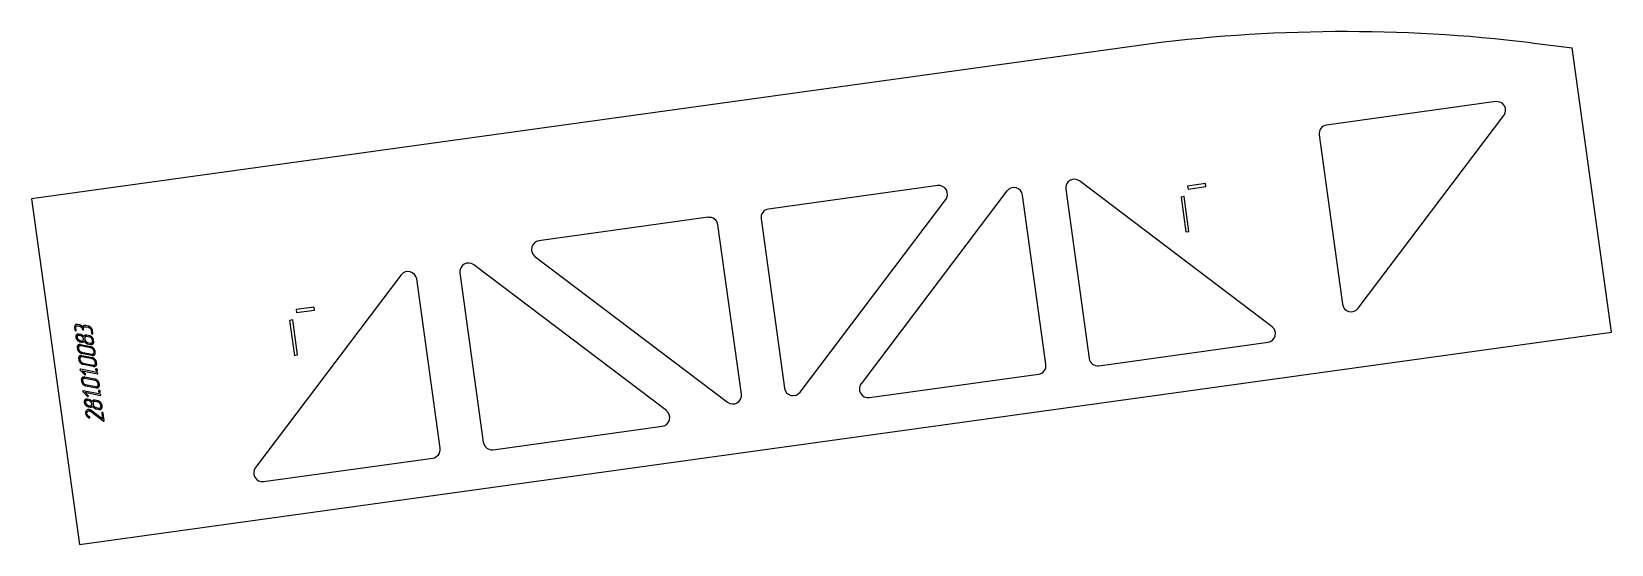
# Model space of a CAD drawing. Header units: millimetres. Extents: x -13 to 1799, y 32 to 620.
import ezdxf

# ---------------------------------------------------------------- set-up
doc = ezdxf.new("R2010")
doc.units = ezdxf.units.MM
doc.linetypes.add('K5LT_BASIC', pattern=[0])
doc.layers.add('Engraving', color=7, linetype='Continuous')

msp = doc.modelspace()

# ---------------------------------------------------------------- linework, layer by layer
at = {"color": 143, "linetype": 'K5LT_BASIC', "lineweight": 25, "true_color": 0x33acca}
for p, q in [((1256.9, 603.7), (-13.4, 427.9)), ((1706.5, 606.7), (1753.5, 600.8)), ((1798.6, 274.9), (1753.5, 600.8)), ((1665.9, 539.2), (1471.9, 512.3)), ((1508.1, 302.4), (1675.3, 523.2)), ((1463.4, 501), (1490.2, 307)), ((1025.9, 443), (831.9, 416.1)), ((1105.3, 436.8), (938.1, 215.9)), ((1172.7, 438.9), (1199.5, 244.9)), ((1409.5, 281.1), (1188.6, 448.3)), ((1333.1, 445.3), (1312.5, 442.4)), ((1312.5, 442.4), (1313, 438.9)), ((1313, 438.9), (1333.6, 441.8)), ((1333.6, 441.8), (1333.1, 445.3)), ((-13.4, 427.9), (41.4, 31.7)), ((868.1, 206.2), (1035.2, 427.1)), ((1150, 238.1), (1123.1, 432.1)), ((1308.4, 430.4), (1305, 429.9)), ((1305, 429.9), (1310.6, 389.8)), ((1314, 390.3), (1308.4, 430.4)), ((762.5, 406.6), (568.5, 379.7)), ((823.3, 404.9), (850.2, 210.9)), ((800.7, 204), (773.8, 398)), ((1310.6, 389.8), (1314, 390.3)), ((714.7, 185), (493.8, 352.1)), ((563.9, 361.8), (784.7, 194.7)), ((410.5, 340.6), (243.3, 119.7)), ((455.2, 141.9), (428.3, 335.9)), ((477.9, 342.8), (504.7, 148.8)), ((310.7, 303.7), (290.1, 300.9)), ((290.1, 300.9), (290.6, 297.4)), ((290.6, 297.4), (311.2, 300.3)), ((311.2, 300.3), (310.7, 303.7)), ((41.4, 31.7), (1798.6, 274.9)), ((286.1, 288.9), (282.6, 288.4)), ((282.6, 288.4), (288.2, 248.3)), ((291.7, 248.8), (286.1, 288.9)), ((1210.8, 236.4), (1404.8, 263.3)), ((288.2, 248.3), (291.7, 248.8)), ((947.5, 200), (1141.5, 226.8)), ((516, 140.2), (710, 167.1)), ((252.7, 103.8), (446.7, 130.6))]:
    msp.add_line(p, q, dxfattribs=at)
for centre, radius, start, end in [((1493.4, -1157.5), 1777, 83.1122, 97.6484), ((1667.3, 529.3), 10, 322.8803, 97.8803), ((1473.3, 502.4), 10, 97.8803, 187.8803), ((1027.2, 433.1), 10, 322.8803, 97.8803), ((1113.2, 430.7), 10, 7.8803, 142.8803), ((1182.6, 440.3), 10, 52.8803, 187.8803), ((763.9, 396.6), 10, 7.8803, 97.8803), ((833.2, 406.2), 10, 97.8803, 187.8803), ((569.9, 369.8), 10, 97.8803, 232.8803), ((418.4, 334.6), 10, 7.8803, 142.8803), ((487.8, 344.2), 10, 52.8803, 187.8803), ((1500.1, 308.4), 10, 187.8803, 322.8803), ((1403.4, 273.2), 10, 277.8803, 52.8803), ((1140.1, 236.7), 10, 277.8803, 7.8803), ((1209.4, 246.3), 10, 187.8803, 277.8803), ((790.8, 202.6), 10, 232.8803, 7.8803), ((860.1, 212.2), 10, 187.8803, 322.8803), ((946.1, 209.9), 10, 142.8803, 277.8803), ((708.6, 177), 10, 277.8803, 52.8803), ((514.6, 150.1), 10, 187.8803, 277.8803), ((445.3, 140.5), 10, 277.8803, 7.8803), ((251.3, 113.7), 10, 142.8803, 277.8803)]:
    msp.add_arc(centre, radius, start, end, dxfattribs=at)
at = {"layer": 'Engraving', "color": 143, "linetype": 'K5LT_BASIC', "lineweight": 25, "true_color": 0x33acca}
for p, q in [((35.9, 280.4), (36.3, 277.5)), ((37.7, 277.2), (37.4, 280.1)), ((40.3, 272.6), (39.5, 272.6)), ((41.3, 283.4), (39.8, 283.7)), ((40, 282.3), (41.4, 282)), ((40.7, 272.6), (40.3, 272.6)), ((41.2, 272.5), (40.7, 272.6)), ((42.7, 272.2), (41.2, 272.5)), ((41.7, 283.3), (41.3, 283.4)), ((42, 283.2), (41.7, 283.3)), ((42.3, 283.1), (42, 283.2)), ((46.2, 278.3), (46.1, 279)), ((51.5, 282), (48.5, 282.6)), ((48.7, 281.2), (51.6, 280.6)), ((54.9, 277.2), (55.4, 273.7)), ((56.9, 273.4), (56.4, 276.9)), ((37.3, 269.2), (37.4, 268.7)), ((37.4, 268.7), (37.5, 268.2)), ((37.5, 268.2), (37.8, 267.5)), ((38.9, 257.3), (39.1, 255.9)), ((40.3, 257), (40.5, 255.6)), ((42.9, 270.8), (41.4, 271.1)), ((42.1, 265.5), (43.6, 265.2)), ((42.3, 264), (43.8, 263.7)), ((54.5, 258.2), (42.7, 260.6)), ((54.7, 256.8), (42.9, 259.2)), ((47.6, 267.8), (47.7, 266.4)), ((52.9, 270.8), (49.9, 271.4)), ((53.1, 269.4), (50.1, 270)), ((51, 263), (54, 262.4)), ((51.2, 261.5), (54.2, 261)), ((56.6, 264.6), (56.4, 266)), ((58, 264.3), (57.8, 265.7)), ((40.5, 244.7), (40.7, 243.3)), ((42, 244.4), (42.1, 243)), ((43.8, 252.2), (55.6, 249.8)), ((44, 250.7), (55.8, 248.4)), ((56.1, 245.6), (44.4, 248)), ((56.3, 244.2), (44.5, 246.6)), ((45.4, 239.6), (57.2, 237.2)), ((45.6, 238.1), (57.4, 235.8)), ((58.2, 252), (58, 253.4)), ((59.6, 251.7), (59.5, 253.1)), ((59.8, 239.4), (59.6, 240.8)), ((61.3, 239.1), (61.1, 240.5)), ((42.4, 231.4), (47.4, 226.3)), ((61.9, 228.6), (42.8, 232.5)), ((43.7, 220), (43.8, 218.6)), ((44.7, 230.7), (62.1, 227.2)), ((48.3, 227), (44.7, 230.7)), ((45.1, 219.7), (45.3, 218.3)), ((59.3, 221), (47.5, 223.4)), ((59.5, 219.6), (47.7, 221.9)), ((45.6, 206.7), (50.5, 201.6)), ((65.1, 203.9), (45.9, 207.8)), ((51.4, 202.4), (47.9, 206)), ((47.9, 206), (65.2, 202.5)), ((48.6, 214.9), (60.4, 212.5)), ((48.8, 213.5), (60.6, 211.1)), ((63, 214.7), (62.8, 216.1)), ((64.4, 214.4), (64.3, 215.8)), ((46.9, 194.6), (47, 194.2)), ((47, 194.2), (47.1, 193.7)), ((47.1, 193.7), (47.4, 192.9)), ((49.9, 198.1), (49.1, 198)), ((50.3, 198.1), (49.9, 198.1)), ((50.8, 198), (50.3, 198.1)), ((52.3, 197.7), (50.8, 198)), ((52.5, 196.3), (51, 196.6)), ((51.7, 190.9), (53.2, 190.6)), ((51.8, 189.5), (53.3, 189.2)), ((54.2, 184.2), (54.8, 183.9)), ((54.8, 183.9), (55.4, 183.5)), ((55.4, 183.5), (68.6, 173.3)), ((68, 175.3), (56.1, 184.5)), ((57.1, 193.3), (57.3, 191.8)), ((62.5, 196.3), (59.5, 196.9)), ((62.6, 194.9), (59.7, 195.5)), ((60.6, 188.4), (63.5, 187.8)), ((60.8, 187), (63.7, 186.4)), ((66.1, 190.1), (65.9, 191.5)), ((67.1, 182.4), (68, 175.3)), ((67.6, 189.8), (67.4, 191.2)), ((69.7, 173.6), (68.6, 182.1)), ((52.6, 176.7), (52.9, 176.6))]:
    msp.add_line(p, q, dxfattribs=at)
for points in [[(36.8, 283.1), (35.7, 282.1), (35.9, 280.4)], [(36.3, 277.5), (36.3, 277.2), (36.6, 276.9)], [(36.6, 276.9), (36.9, 276.7), (37.1, 276.7)], [(39.8, 283.7), (37.9, 284.1), (36.8, 283.1)], [(37.1, 276.7), (37.4, 276.6), (37.6, 276.8)], [(38.2, 271.9), (37.1, 270.9), (37.3, 269.2)], [(37.4, 280.1), (37.2, 281.2), (38, 281.9)], [(37.6, 276.8), (37.8, 276.9), (37.7, 277.2)], [(38, 281.9), (38.7, 282.5), (40, 282.3)], [(39.5, 272.6), (38.8, 272.4), (38.2, 271.9)], [(41.4, 282), (42.7, 281.7), (43.6, 280.7)], [(43.2, 282.6), (42.7, 283), (42.3, 283.1)], [(44.7, 271.4), (43.8, 272), (42.7, 272.2)], [(44.9, 281.1), (44, 282.1), (43.2, 282.6)], [(43.6, 280.7), (44.6, 279.7), (44.7, 278.6)], [(44.7, 278.6), (44.8, 278.2), (45.1, 278)], [(46.3, 282.4), (45.3, 282), (44.9, 281.1)], [(45.1, 278), (45.4, 277.7), (45.6, 277.7)], [(45.6, 277.7), (45.9, 277.6), (46.1, 277.8)], [(46.1, 279), (46, 280.2), (46.7, 280.8)], [(46.1, 277.8), (46.3, 277.9), (46.2, 278.3)], [(48.5, 282.6), (47.3, 282.9), (46.3, 282.4)], [(46.7, 280.8), (47.5, 281.4), (48.7, 281.2)], [(54.7, 280.1), (53.3, 281.6), (51.5, 282)], [(51.6, 280.6), (52.9, 280.3), (53.8, 279.4)], [(53.8, 279.4), (54.8, 278.4), (54.9, 277.2)], [(56.4, 276.9), (56.2, 278.6), (54.7, 280.1)], [(55.4, 273.7), (55.4, 273.3), (55.7, 273.1)], [(55.7, 273.1), (56.1, 272.8), (56.2, 272.8)], [(56.2, 272.8), (56.5, 272.7), (56.7, 272.9)], [(56.7, 272.9), (56.9, 273), (56.9, 273.4)], [(37.8, 267.5), (38.3, 266.7), (39, 265.9)], [(39.4, 270.7), (38.7, 270), (38.8, 268.9)], [(38.8, 268.9), (39, 267.7), (39.9, 266.7)], [(39.8, 260), (38.6, 259), (38.9, 257.3)], [(39, 265.9), (40.6, 264.4), (42.3, 264)], [(39.1, 255.9), (39.3, 254.1), (40.8, 252.6)], [(41.4, 271.1), (40.2, 271.3), (39.4, 270.7)], [(42.7, 260.6), (40.9, 261), (39.8, 260)], [(39.9, 266.7), (40.9, 265.7), (42.1, 265.5)], [(41, 258.8), (40.2, 258.1), (40.3, 257)], [(40.5, 255.6), (40.7, 254.4), (41.6, 253.4)], [(42.9, 259.2), (41.7, 259.5), (41, 258.8)], [(45.1, 269.5), (44.1, 270.5), (42.9, 270.8)], [(43.6, 265.2), (44.8, 264.9), (45.6, 265.5)], [(43.8, 263.7), (44.8, 263.5), (45.7, 263.8)], [(46.3, 269.9), (45.5, 270.9), (44.7, 271.4)], [(46.2, 267.4), (46, 268.5), (45.1, 269.5)], [(45.6, 265.5), (46.3, 266.2), (46.2, 267.4)], [(45.7, 263.8), (46.5, 264), (47, 264.6)], [(47.7, 271.2), (46.7, 270.8), (46.3, 269.9)], [(47, 264.6), (47.9, 263.4), (49, 262.6)], [(48.2, 269.6), (47.4, 269), (47.6, 267.8)], [(49.9, 271.4), (48.7, 271.7), (47.7, 271.2)], [(47.7, 266.4), (47.9, 265.2), (48.9, 264.2)], [(50.1, 270), (48.9, 270.3), (48.2, 269.6)], [(48.9, 264.2), (49.8, 263.2), (51, 263)], [(49, 262.6), (50.1, 261.8), (51.2, 261.5)], [(56.2, 269), (54.7, 270.4), (52.9, 270.8)], [(55.3, 268.2), (54.3, 269.2), (53.1, 269.4)], [(54, 262.4), (55.2, 262.1), (55.9, 262.8)], [(54.2, 261), (56, 260.6), (57.1, 261.6)], [(57.8, 256.4), (56.3, 257.9), (54.5, 258.2)], [(56.9, 255.6), (56, 256.6), (54.7, 256.8)], [(56.4, 266), (56.2, 267.2), (55.3, 268.2)], [(55.9, 262.8), (56.7, 263.5), (56.6, 264.6)], [(57.8, 265.7), (57.6, 267.5), (56.2, 269)], [(58, 253.4), (57.8, 254.5), (56.9, 255.6)], [(57.1, 261.6), (58.2, 262.7), (58, 264.3)], [(59.5, 253.1), (59.2, 254.9), (57.8, 256.4)], [(41.4, 247.4), (40.3, 246.4), (40.5, 244.7)], [(40.7, 243.3), (40.9, 241.5), (42.4, 240)], [(40.8, 252.6), (42.2, 251.1), (44, 250.7)], [(44.4, 248), (42.5, 248.4), (41.4, 247.4)], [(41.6, 253.4), (42.6, 252.4), (43.8, 252.2)], [(42.6, 246.2), (41.8, 245.5), (42, 244.4)], [(42.1, 243), (42.3, 241.8), (43.3, 240.8)], [(42.4, 240), (43.9, 238.5), (45.6, 238.1)], [(44.5, 246.6), (43.3, 246.9), (42.6, 246.2)], [(43.3, 240.8), (44.2, 239.8), (45.4, 239.6)], [(55.6, 249.8), (56.8, 249.5), (57.6, 250.2)], [(55.8, 248.4), (57.6, 248), (58.7, 249)], [(59.4, 243.8), (57.9, 245.3), (56.1, 245.6)], [(58.5, 243), (57.6, 244), (56.3, 244.2)], [(57.2, 237.2), (58.4, 236.9), (59.2, 237.6)], [(57.4, 235.8), (59.2, 235.4), (60.4, 236.4)], [(57.6, 250.2), (58.3, 250.9), (58.2, 252)], [(59.6, 240.8), (59.5, 241.9), (58.5, 243)], [(58.7, 249), (59.9, 250.1), (59.6, 251.7)], [(59.2, 237.6), (59.9, 238.3), (59.8, 239.4)], [(61.1, 240.5), (60.9, 242.3), (59.4, 243.8)], [(60.4, 236.4), (61.5, 237.5), (61.3, 239.1)], [(42.3, 232.3), (42.1, 232.2), (42.1, 231.9)], [(42.1, 231.9), (42.2, 231.6), (42.4, 231.4)], [(42.8, 232.5), (42.4, 232.5), (42.3, 232.3)], [(44.6, 222.7), (43.4, 221.7), (43.7, 220)], [(43.8, 218.6), (44.1, 216.8), (45.5, 215.3)], [(47.5, 223.4), (45.7, 223.7), (44.6, 222.7)], [(45.7, 221.5), (45, 220.9), (45.1, 219.7)], [(45.3, 218.3), (45.5, 217.1), (46.4, 216.1)], [(47.7, 221.9), (46.5, 222.2), (45.7, 221.5)], [(47.4, 226.3), (47.8, 226), (47.9, 225.9)], [(47.9, 225.9), (48.2, 225.9), (48.4, 226)], [(48.6, 226.5), (48.5, 226.8), (48.3, 227)], [(48.4, 226), (48.6, 226.2), (48.6, 226.5)], [(62.6, 219.1), (61.1, 220.6), (59.3, 221)], [(61.7, 218.3), (60.7, 219.3), (59.5, 219.6)], [(60.3, 232.6), (60, 232.4), (60, 232)], [(60, 232), (60.1, 231.5), (60.6, 231.1)], [(61, 232.8), (60.6, 232.9), (60.3, 232.6)], [(60.6, 231.1), (61, 230.8), (61.3, 230.7)], [(61.8, 232.4), (61.4, 232.7), (61, 232.8)], [(61.3, 230.7), (61.7, 230.6), (62, 230.8)], [(62.8, 216.1), (62.6, 217.3), (61.7, 218.3)], [(62.2, 231.5), (62.2, 232.1), (61.8, 232.4)], [(62.5, 228.3), (62.3, 228.5), (61.9, 228.6)], [(62, 230.8), (62.3, 231.1), (62.2, 231.5)], [(62.1, 227.2), (62.5, 227.1), (62.6, 227.3)], [(62.7, 227.7), (62.7, 228), (62.5, 228.3)], [(62.6, 227.3), (62.7, 227.6), (62.7, 227.7)], [(64.3, 215.8), (64, 217.6), (62.6, 219.1)], [(45.4, 207.7), (45.3, 207.5), (45.3, 207.2)], [(45.3, 207.2), (45.3, 206.9), (45.6, 206.7)], [(45.9, 207.8), (45.6, 207.9), (45.4, 207.7)], [(45.5, 215.3), (47, 213.8), (48.8, 213.5)], [(46.4, 216.1), (47.4, 215.1), (48.6, 214.9)], [(50.5, 201.6), (50.9, 201.3), (51.1, 201.3)], [(51.1, 201.3), (51.4, 201.2), (51.6, 201.4)], [(51.7, 201.8), (51.7, 202.1), (51.4, 202.4)], [(51.6, 201.4), (51.8, 201.5), (51.7, 201.8)], [(60.4, 212.5), (61.6, 212.3), (62.3, 212.9)], [(60.6, 211.1), (62.4, 210.7), (63.5, 211.8)], [(62.3, 212.9), (63.1, 213.6), (63, 214.7)], [(63.5, 208), (63.1, 207.7), (63.2, 207.3)], [(63.2, 207.3), (63.3, 206.8), (63.7, 206.4)], [(63.5, 211.8), (64.6, 212.8), (64.4, 214.4)], [(64.2, 208.2), (63.8, 208.2), (63.5, 208)], [(63.7, 206.4), (64.2, 206.1), (64.4, 206)], [(64.9, 207.7), (64.6, 208.1), (64.2, 208.2)], [(64.4, 206), (64.9, 206), (65.2, 206.2)], [(65.4, 206.9), (65.3, 207.4), (64.9, 207.7)], [(65.7, 203.6), (65.4, 203.8), (65.1, 203.9)], [(65.2, 206.2), (65.5, 206.4), (65.4, 206.9)], [(65.2, 202.5), (65.6, 202.4), (65.8, 202.6)], [(65.9, 203.1), (65.9, 203.4), (65.7, 203.6)], [(65.8, 202.6), (65.9, 202.9), (65.9, 203.1)], [(47.8, 197.4), (46.7, 196.4), (46.9, 194.6)], [(47.4, 192.9), (47.8, 192.1), (48.6, 191.4)], [(49.1, 198), (48.3, 197.9), (47.8, 197.4)], [(49, 196.2), (48.2, 195.5), (48.4, 194.4)], [(48.4, 194.4), (48.5, 193.2), (49.5, 192.2)], [(49.5, 185.1), (48.3, 183.8), (48.5, 181.8)], [(48.5, 181.8), (48.7, 180.4), (49.7, 179.1)], [(48.6, 191.4), (50.1, 189.9), (51.8, 189.5)], [(51, 196.6), (49.7, 196.8), (49, 196.2)], [(49.5, 192.2), (50.4, 191.2), (51.7, 190.9)], [(52.9, 186.1), (50.8, 186.5), (49.5, 185.1)], [(50, 181.6), (49.9, 182.3), (50.1, 182.9)], [(50.8, 179.7), (50.2, 180.6), (50, 181.6)], [(50.1, 182.9), (50.3, 183.6), (50.8, 184)], [(50.8, 184), (51.6, 184.9), (53.1, 184.6)], [(54.2, 196.9), (53.3, 197.5), (52.3, 197.7)], [(54.7, 195), (53.7, 196), (52.5, 196.3)], [(54.4, 185.6), (53.7, 185.9), (52.9, 186.1)], [(53.1, 184.6), (53.7, 184.5), (54.2, 184.2)], [(53.2, 190.6), (54.4, 190.4), (55.1, 191)], [(53.3, 189.2), (54.4, 189), (55.2, 189.2)], [(55.9, 195.4), (55.1, 196.3), (54.2, 196.9)], [(56.1, 184.5), (55.1, 185.2), (54.4, 185.6)], [(55.7, 192.8), (55.6, 194), (54.7, 195)], [(55.1, 191), (55.9, 191.7), (55.7, 192.8)], [(55.2, 189.2), (56.1, 189.5), (56.6, 190.1)], [(57.3, 196.7), (56.3, 196.3), (55.9, 195.4)], [(56.6, 190.1), (57.4, 188.9), (58.6, 188)], [(57.7, 195.1), (57, 194.4), (57.1, 193.3)], [(59.5, 196.9), (58.3, 197.1), (57.3, 196.7)], [(57.3, 191.8), (57.5, 190.7), (58.4, 189.7)], [(59.7, 195.5), (58.5, 195.7), (57.7, 195.1)], [(58.4, 189.7), (59.4, 188.7), (60.6, 188.4)], [(58.6, 188), (59.7, 187.2), (60.8, 187)], [(65.7, 194.4), (64.3, 195.9), (62.5, 196.3)], [(64.8, 193.6), (63.9, 194.6), (62.6, 194.9)], [(63.5, 187.8), (64.7, 187.6), (65.5, 188.3)], [(63.7, 186.4), (65.6, 186), (66.7, 187.1)], [(65.9, 191.5), (65.8, 192.6), (64.8, 193.6)], [(65.5, 188.3), (66.3, 188.9), (66.1, 190.1)], [(67.4, 191.2), (67.2, 192.9), (65.7, 194.4)], [(66.7, 187.1), (67.8, 188.1), (67.6, 189.8)], [(67.3, 182.8), (67.1, 182.6), (67.1, 182.4)], [(67.8, 182.9), (67.5, 183), (67.3, 182.8)], [(68.3, 182.6), (68, 182.9), (67.8, 182.9)], [(68.6, 182.1), (68.5, 182.4), (68.3, 182.6)], [(49.7, 179.1), (50.7, 177.6), (52.6, 176.7)], [(52.9, 177.9), (51.5, 178.7), (50.8, 179.7)], [(53.3, 177.6), (53.2, 177.8), (52.9, 177.9)], [(52.9, 176.6), (53.2, 176.5), (53.4, 176.7)], [(53.5, 177.2), (53.4, 177.4), (53.3, 177.6)], [(53.4, 176.7), (53.5, 176.9), (53.5, 177.2)], [(68.6, 173.3), (68.8, 173.2), (69, 173.1)], [(69, 173.1), (69.3, 173), (69.5, 173.2)], [(69.5, 173.2), (69.7, 173.4), (69.7, 173.6)]]:
    msp.add_open_spline(points, degree=2, dxfattribs=at)

doc.saveas('drawing.dxf')
